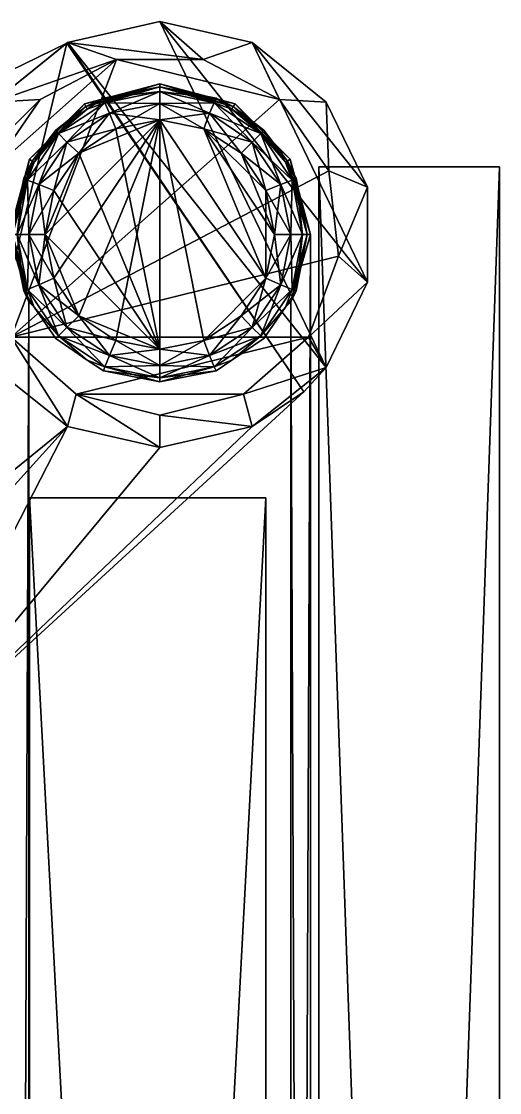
# Model space of a CAD drawing. Header units: metres. Extents: x -0.073 to 0.073, y -0.252 to 0.252.
# Drawn here: x 0.0271 to 0.0727, y 0.1495 to 0.2517 of the extents above; entities that cross this region are included whole.
import ezdxf

# ---------------------------------------------------------------- set-up
doc = ezdxf.new("R2010")
doc.units = ezdxf.units.M
for name, color, linetype in [('Object', 9, 'CONTINUOUS'), ('Object_0001', 9, 'CONTINUOUS'), ('Object_0002', 9, 'CONTINUOUS'), ('Object_0003', 9, 'CONTINUOUS'), ('Object_0004', 9, 'CONTINUOUS'), ('Object_0005', 9, 'CONTINUOUS'), ('Object_0006', 9, 'CONTINUOUS'), ('Object_0007', 9, 'CONTINUOUS'), ('Object_0009', 9, 'CONTINUOUS'), ('Object_0010', 9, 'CONTINUOUS'), ('Object_0013', 9, 'CONTINUOUS'), ('Object_0014', 9, 'CONTINUOUS'), ('Object_0015', 9, 'CONTINUOUS'), ('Object_0017', 9, 'CONTINUOUS'), ('Object_0018', 9, 'CONTINUOUS'), ('Object_0019', 9, 'CONTINUOUS'), ('Object_0020', 9, 'CONTINUOUS'), ('Object_0021', 9, 'CONTINUOUS'), ('Object_0023', 9, 'CONTINUOUS'), ('Object_0024', 9, 'CONTINUOUS'), ('Object_0025', 9, 'CONTINUOUS'), ('Object_0026', 9, 'CONTINUOUS'), ('Object_0028', 9, 'CONTINUOUS'), ('Object_0029', 9, 'CONTINUOUS'), ('Object_0030', 9, 'CONTINUOUS'), ('Object_0031', 27, 'CONTINUOUS'), ('Object_0032', 27, 'CONTINUOUS'), ('Object_0033', 27, 'CONTINUOUS'), ('Object_0034', 27, 'CONTINUOUS'), ('Object_0037', 133, 'CONTINUOUS'), ('Object_0038', 133, 'CONTINUOUS'), ('Object_0039', 9, 'CONTINUOUS'), ('Object_0040', 9, 'CONTINUOUS'), ('Object_0043', 9, 'CONTINUOUS')]:
    doc.layers.add(name, color=color, linetype=linetype)

msp = doc.modelspace()

# ---------------------------------------------------------------- linework, layer by layer
at = {"layer": 'Object'}
for points in [[(0.0315, 0.249688, 0.13125), (0.056187, 0.218688, 0.13125), (0.040313, 0.251688, 0.13125)], [(0.060125, 0.226813, 0.13125), (0.040313, 0.251688, 0.13125), (0.056187, 0.218688, 0.13125)], [(0.040313, 0.251688, 0.13125), (0.060125, 0.226813, 0.13125), (0.049125, 0.249688, 0.13125)], [(-0.016625, 0.226188, 0.13125), (0.014625, 0.18025, 0.13125), (0.031437, 0.249625, 0.13125)], [(0.054063, 0.216375, 0.13125), (0.031437, 0.249625, 0.13125), (0.014625, 0.18025, 0.13125)], [(0.031437, 0.249625, 0.13125), (0.054063, 0.216375, 0.13125), (0.0315, 0.249688, 0.13125)], [(0.056187, 0.218688, 0.13125), (0.0315, 0.249688, 0.13125), (0.054063, 0.216375, 0.13125)], [(0.060125, 0.235875, 0.13125), (0.049125, 0.249688, 0.13125), (0.060125, 0.226813, 0.13125)], [(0.049125, 0.249688, 0.13125), (0.060125, 0.235875, 0.13125), (0.056187, 0.244, 0.13125)]]:
    msp.add_3dface(points, dxfattribs=at)
at = {"layer": 'Object_0001'}
for points in [[(0.031437, 0.249625, 0.11875), (0.024437, 0.244, 0.11875), (-0.016625, 0.226188, 0.11875)], [(0.0315, 0.213063, 0.11875), (-0.015313, 0.175063, 0.11875), (0.024437, 0.218688, 0.11875)], [(0.049125, 0.213063, 0.11875), (0.054063, 0.216375, 0.11875), (0.014625, 0.18025, 0.11875)], [(-0.004875, 0.172875, 0.11875), (-0.015313, 0.175063, 0.11875), (0.0315, 0.213063, 0.11875)], [(-0.004875, 0.172875, 0.11875), (0.0315, 0.213063, 0.11875), (0.014625, 0.18025, 0.11875)], [(0.040313, 0.211063, 0.11875), (0.014625, 0.18025, 0.11875), (0.0315, 0.213063, 0.11875)], [(0.014625, 0.18025, 0.11875), (0.040313, 0.211063, 0.11875), (0.049125, 0.213063, 0.11875)]]:
    msp.add_3dface(points, dxfattribs=at)
at = {"layer": 'Object_0002'}
for points in [[(0.0315, 0.249688, 0.103063), (0.040313, 0.251688, 0.13125), (0.040313, 0.251688, 0.103063)], [(0.040313, 0.251688, 0.13125), (0.0315, 0.249688, 0.103063), (0.0315, 0.249688, 0.13125)], [(0.040313, 0.251688, 0.103063), (0.049125, 0.249688, 0.13125), (0.049125, 0.249688, 0.103063)], [(0.049125, 0.249688, 0.13125), (0.040313, 0.251688, 0.103063), (0.040313, 0.251688, 0.13125)], [(0.024437, 0.244, 0.11875), (0.031437, 0.249625, 0.11875), (0.0315, 0.249688, 0.103063)], [(0.0315, 0.249688, 0.103063), (0.024437, 0.244, 0.103063), (0.024437, 0.244, 0.11875)], [(0.031437, 0.249625, 0.11875), (0.0315, 0.249688, 0.13125), (0.0315, 0.249688, 0.103063)], [(0.0315, 0.249688, 0.13125), (0.031437, 0.249625, 0.11875), (0.031437, 0.249625, 0.13125)], [(0.049125, 0.249688, 0.103063), (0.056187, 0.244, 0.13125), (0.056187, 0.244, 0.103063)], [(0.056187, 0.244, 0.13125), (0.049125, 0.249688, 0.103063), (0.049125, 0.249688, 0.13125)], [(0.056187, 0.244, 0.103063), (0.060125, 0.235875, 0.13125), (0.060125, 0.235875, 0.103063)], [(0.060125, 0.235875, 0.13125), (0.056187, 0.244, 0.103063), (0.056187, 0.244, 0.13125)], [(0.060125, 0.235875, 0.103063), (0.060125, 0.226813, 0.13125), (0.060125, 0.226813, 0.103063)], [(0.060125, 0.226813, 0.13125), (0.060125, 0.235875, 0.103063), (0.060125, 0.235875, 0.13125)], [(0.060125, 0.226813, 0.103063), (0.056187, 0.218688, 0.13125), (0.056187, 0.218688, 0.103063)], [(0.056187, 0.218688, 0.13125), (0.060125, 0.226813, 0.103063), (0.060125, 0.226813, 0.13125)], [(0.0315, 0.213063, 0.103063), (0.024437, 0.218688, 0.11875), (0.024437, 0.218688, 0.103063)], [(0.024437, 0.218688, 0.11875), (0.0315, 0.213063, 0.103063), (0.0315, 0.213063, 0.11875)], [(0.056187, 0.218688, 0.103063), (0.054063, 0.216375, 0.11875), (0.049125, 0.213063, 0.103063)], [(0.054063, 0.216375, 0.11875), (0.056187, 0.218688, 0.103063), (0.054063, 0.216375, 0.13125)], [(0.054063, 0.216375, 0.13125), (0.056187, 0.218688, 0.103063), (0.056187, 0.218688, 0.13125)], [(0.049125, 0.213063, 0.11875), (0.049125, 0.213063, 0.103063), (0.054063, 0.216375, 0.11875)], [(0.040313, 0.211063, 0.103063), (0.0315, 0.213063, 0.11875), (0.0315, 0.213063, 0.103063)], [(0.0315, 0.213063, 0.11875), (0.040313, 0.211063, 0.103063), (0.040313, 0.211063, 0.11875)], [(0.049125, 0.213063, 0.103063), (0.040313, 0.211063, 0.11875), (0.040313, 0.211063, 0.103063)], [(0.040313, 0.211063, 0.11875), (0.049125, 0.213063, 0.103063), (0.049125, 0.213063, 0.11875)]]:
    msp.add_3dface(points, dxfattribs=at)
at = {"layer": 'Object_0003'}
for points in [[(-0.016625, 0.226188, 0.13125), (0.031437, 0.249625, 0.13125), (-0.016625, 0.226188, 0.11875)], [(0.031437, 0.249625, 0.11875), (-0.016625, 0.226188, 0.11875), (0.031437, 0.249625, 0.13125)]]:
    msp.add_3dface(points, dxfattribs=at)
at = {"layer": 'Object_0004'}
for points in [[(0.0315, 0.249688, 0.103063), (0.040313, 0.251688, 0.103063), (0.044438, 0.248063, 0.103063)], [(0.049125, 0.249688, 0.103063), (0.044438, 0.248063, 0.103063), (0.040313, 0.251688, 0.103063)], [(0.0315, 0.249688, 0.103063), (0.036188, 0.248063, 0.103063), (0.024437, 0.244, 0.103063)], [(0.036188, 0.248063, 0.103063), (0.0315, 0.249688, 0.103063), (0.044438, 0.248063, 0.103063)], [(0.044438, 0.248063, 0.103063), (0.049125, 0.249688, 0.103063), (0.05175, 0.24425, 0.103063)], [(0.056187, 0.244, 0.103063), (0.05175, 0.24425, 0.103063), (0.049125, 0.249688, 0.103063)], [(0.028875, 0.24425, 0.103063), (0.024437, 0.244, 0.103063), (0.036188, 0.248063, 0.103063)], [(0.024187, 0.237438, 0.103063), (0.0205, 0.235875, 0.103063), (0.028875, 0.24425, 0.103063)], [(0.024437, 0.244, 0.103063), (0.028875, 0.24425, 0.103063), (0.0205, 0.235875, 0.103063)], [(0.05175, 0.24425, 0.103063), (0.056187, 0.244, 0.103063), (0.056437, 0.237438, 0.103063)], [(0.060125, 0.235875, 0.103063), (0.056437, 0.237438, 0.103063), (0.056187, 0.244, 0.103063)], [(0.056437, 0.237438, 0.103063), (0.060125, 0.235875, 0.103063), (0.057375, 0.229313, 0.103063)], [(0.060125, 0.226813, 0.103063), (0.057375, 0.229313, 0.103063), (0.060125, 0.235875, 0.103063)], [(0.057375, 0.229313, 0.103063), (0.060125, 0.226813, 0.103063), (0.0545, 0.221563, 0.103063)], [(0.056187, 0.218688, 0.103063), (0.0545, 0.221563, 0.103063), (0.060125, 0.226813, 0.103063)], [(0.024437, 0.218688, 0.103063), (0.026125, 0.221563, 0.103063), (0.0315, 0.213063, 0.103063)], [(0.032312, 0.216125, 0.103063), (0.0315, 0.213063, 0.103063), (0.026125, 0.221563, 0.103063)], [(0.0545, 0.221563, 0.103063), (0.056187, 0.218688, 0.103063), (0.048312, 0.216125, 0.103063)], [(0.049125, 0.213063, 0.103063), (0.048312, 0.216125, 0.103063), (0.056187, 0.218688, 0.103063)], [(0.0315, 0.213063, 0.103063), (0.032312, 0.216125, 0.103063), (0.040313, 0.211063, 0.103063)], [(0.040313, 0.214125, 0.103063), (0.040313, 0.211063, 0.103063), (0.032312, 0.216125, 0.103063)], [(0.048312, 0.216125, 0.103063), (0.049125, 0.213063, 0.103063), (0.040313, 0.214125, 0.103063)], [(0.040313, 0.211063, 0.103063), (0.040313, 0.214125, 0.103063), (0.049125, 0.213063, 0.103063)]]:
    msp.add_3dface(points, dxfattribs=at)
at = {"layer": 'Object_0005'}
for points in [[(0.036188, 0.248063, 0.103125), (0.028875, 0.24425, 0.11875), (0.028875, 0.24425, 0.103125)], [(0.028875, 0.24425, 0.11875), (0.036188, 0.248063, 0.103125), (0.036188, 0.248063, 0.11875)], [(0.044438, 0.248063, 0.103125), (0.036188, 0.248063, 0.11875), (0.036188, 0.248063, 0.103125)], [(0.036188, 0.248063, 0.11875), (0.044438, 0.248063, 0.103125), (0.044438, 0.248063, 0.11875)], [(0.05175, 0.24425, 0.103125), (0.044438, 0.248063, 0.11875), (0.044438, 0.248063, 0.103125)], [(0.044438, 0.248063, 0.11875), (0.05175, 0.24425, 0.103125), (0.05175, 0.24425, 0.11875)], [(0.028875, 0.24425, 0.103125), (0.024187, 0.237438, 0.11875), (0.024187, 0.237438, 0.103125)], [(0.024187, 0.237438, 0.11875), (0.028875, 0.24425, 0.103125), (0.028875, 0.24425, 0.11875)], [(0.056437, 0.237438, 0.103125), (0.05175, 0.24425, 0.11875), (0.05175, 0.24425, 0.103125)], [(0.05175, 0.24425, 0.11875), (0.056437, 0.237438, 0.103125), (0.056437, 0.237438, 0.11875)], [(0.057375, 0.229313, 0.103125), (0.056437, 0.237438, 0.11875), (0.056437, 0.237438, 0.103125)], [(0.056437, 0.237438, 0.11875), (0.057375, 0.229313, 0.103125), (0.057375, 0.229313, 0.11875)], [(0.0545, 0.221563, 0.103125), (0.057375, 0.229313, 0.11875), (0.057375, 0.229313, 0.103125)], [(0.057375, 0.229313, 0.11875), (0.0545, 0.221563, 0.103125), (0.0545, 0.221563, 0.11875)], [(0.026125, 0.221563, 0.103125), (0.032312, 0.216125, 0.11875), (0.032312, 0.216125, 0.103125)], [(0.032312, 0.216125, 0.11875), (0.026125, 0.221563, 0.103125), (0.026125, 0.221563, 0.11875)], [(0.048312, 0.216125, 0.103125), (0.0545, 0.221563, 0.11875), (0.0545, 0.221563, 0.103125)], [(0.0545, 0.221563, 0.11875), (0.048312, 0.216125, 0.103125), (0.048312, 0.216125, 0.11875)], [(0.032312, 0.216125, 0.103125), (0.040313, 0.214125, 0.11875), (0.040313, 0.214125, 0.103125)], [(0.040313, 0.214125, 0.11875), (0.032312, 0.216125, 0.103125), (0.032312, 0.216125, 0.11875)], [(0.048312, 0.216125, 0.11875), (0.040313, 0.214125, 0.103125), (0.040313, 0.214125, 0.11875)], [(0.040313, 0.214125, 0.103125), (0.048312, 0.216125, 0.11875), (0.048312, 0.216125, 0.103125)]]:
    msp.add_3dface(points, dxfattribs=at)
at = {"layer": 'Object_0006'}
for points in [[(0.024187, 0.237438, 0.11875), (0.028875, 0.24425, 0.11875), (0.036188, 0.248063, 0.11875)], [(0.036188, 0.248063, 0.11875), (0.026125, 0.221563, 0.11875), (0.024187, 0.237438, 0.11875)], [(0.026125, 0.221563, 0.11875), (0.036188, 0.248063, 0.11875), (0.05175, 0.24425, 0.11875)], [(0.044438, 0.248063, 0.11875), (0.05175, 0.24425, 0.11875), (0.036188, 0.248063, 0.11875)], [(0.05175, 0.24425, 0.11875), (0.056437, 0.237438, 0.11875), (0.026125, 0.221563, 0.11875)], [(0.056437, 0.237438, 0.11875), (0.057375, 0.229313, 0.11875), (0.026125, 0.221563, 0.11875)], [(0.0545, 0.221563, 0.11875), (0.026125, 0.221563, 0.11875), (0.057375, 0.229313, 0.11875)], [(0.026125, 0.221563, 0.11875), (0.0545, 0.221563, 0.11875), (0.032312, 0.216125, 0.11875)], [(0.048312, 0.216125, 0.11875), (0.032312, 0.216125, 0.11875), (0.0545, 0.221563, 0.11875)], [(0.032312, 0.216125, 0.11875), (0.048312, 0.216125, 0.11875), (0.040313, 0.214125, 0.11875)]]:
    msp.add_3dface(points, dxfattribs=at)
at = {"layer": 'Object_0007'}
for points in [[(0.040313, 0.242313, -0.1), (0.029375, 0.231375, -0.1), (0.032562, 0.239125, -0.1)], [(0.029375, 0.231375, -0.1), (0.040313, 0.242313, -0.1), (0.030187, 0.227188, -0.1)], [(0.032562, 0.223625, -0.1), (0.030187, 0.227188, -0.1), (0.040313, 0.242313, -0.1)], [(0.032562, 0.239125, -0.1), (0.036125, 0.241438, -0.1), (0.040313, 0.242313, -0.1)], [(0.032562, 0.223625, -0.1), (0.040313, 0.242313, -0.1), (0.036125, 0.22125, -0.1)], [(0.040313, 0.220438, -0.1), (0.036125, 0.22125, -0.1), (0.040313, 0.242313, -0.1)], [(0.0445, 0.241438, -0.1), (0.050437, 0.227188, -0.1), (0.040313, 0.242313, -0.1)], [(0.0445, 0.22125, -0.1), (0.040313, 0.242313, -0.1), (0.050437, 0.227188, -0.1)], [(0.040313, 0.242313, -0.1), (0.0445, 0.22125, -0.1), (0.040313, 0.220438, -0.1)], [(0.048062, 0.239125, -0.1), (0.050437, 0.235563, -0.1), (0.0445, 0.241438, -0.1)], [(0.050437, 0.227188, -0.1), (0.0445, 0.241438, -0.1), (0.050437, 0.235563, -0.1)], [(0.030187, 0.235563, -0.1), (0.032562, 0.239125, -0.1), (0.029375, 0.231375, -0.1)], [(0.050437, 0.235563, -0.1), (0.05125, 0.231375, -0.1), (0.050437, 0.227188, -0.1)], [(0.050437, 0.227188, -0.1), (0.048062, 0.223625, -0.1), (0.0445, 0.22125, -0.1)]]:
    msp.add_3dface(points, dxfattribs=at)
at = {"layer": 'Object_0009'}
for points in [[(0.040313, 0.242313, 0.103125), (0.036125, 0.241438, 0.103125), (0.040313, 0.220438, 0.103125)], [(0.040313, 0.220438, 0.103125), (0.0445, 0.22125, 0.103125), (0.040313, 0.242313, 0.103125)], [(0.050437, 0.227188, 0.103125), (0.040313, 0.242313, 0.103125), (0.0445, 0.22125, 0.103125)], [(0.040313, 0.242313, 0.103125), (0.050437, 0.227188, 0.103125), (0.0445, 0.241438, 0.103125)], [(0.032562, 0.239125, 0.103125), (0.040313, 0.220438, 0.103125), (0.036125, 0.241438, 0.103125)], [(0.05125, 0.231375, 0.103125), (0.0445, 0.241438, 0.103125), (0.050437, 0.227188, 0.103125)], [(0.0445, 0.241438, 0.103125), (0.05125, 0.231375, 0.103125), (0.048062, 0.239125, 0.103125)], [(0.032562, 0.239125, 0.103125), (0.030187, 0.235563, 0.103125), (0.040313, 0.220438, 0.103125)], [(0.050437, 0.235563, 0.103125), (0.048062, 0.239125, 0.103125), (0.05125, 0.231375, 0.103125)], [(0.029375, 0.231375, 0.103125), (0.040313, 0.220438, 0.103125), (0.030187, 0.235563, 0.103125)], [(0.030187, 0.227188, 0.103125), (0.032562, 0.223625, 0.103125), (0.029375, 0.231375, 0.103125)], [(0.040313, 0.220438, 0.103125), (0.029375, 0.231375, 0.103125), (0.032562, 0.223625, 0.103125)], [(0.0445, 0.22125, 0.103125), (0.048062, 0.223625, 0.103125), (0.050437, 0.227188, 0.103125)], [(0.032562, 0.223625, 0.103125), (0.036125, 0.22125, 0.103125), (0.040313, 0.220438, 0.103125)]]:
    msp.add_3dface(points, dxfattribs=at)
at = {"layer": 'Object_0010'}
for points in [[(0.03325, 0.243563, 0.07825), (0.034937, 0.244375, 0.1), (0.040313, 0.245438, 0.07825)], [(0.040313, 0.245438, -0.078188), (0.034937, 0.244375, -0.096875), (0.03325, 0.243563, -0.078188)], [(0.034937, 0.244375, 0.1), (0.040313, 0.245438, 0.1), (0.040313, 0.245438, 0.07825)], [(0.034937, 0.244375, -0.096875), (0.040313, 0.245438, -0.078188), (0.040313, 0.245438, -0.096875)], [(0.045687, 0.244375, 0.1), (0.040313, 0.245438, 0.07825), (0.040313, 0.245438, 0.1)], [(0.040313, 0.245438, 0.07825), (0.045687, 0.244375, 0.1), (0.047312, 0.243563, 0.07825)], [(0.047312, 0.243563, -0.078188), (0.045687, 0.244375, -0.096875), (0.040313, 0.245438, -0.078188)], [(0.045687, 0.244375, -0.096875), (0.040313, 0.245438, -0.096875), (0.040313, 0.245438, -0.078188)], [(0.034937, 0.244375, 0.1), (0.03325, 0.243563, 0.07825), (0.033375, 0.243313, 0.1)], [(0.034937, 0.244375, -0.096875), (0.033375, 0.243313, -0.096875), (0.03325, 0.243563, -0.078188)], [(0.045687, 0.244375, 0.1), (0.047188, 0.243313, 0.1), (0.047312, 0.243563, 0.07825)], [(0.045687, 0.244375, -0.096875), (0.047312, 0.243563, -0.078188), (0.047188, 0.243313, -0.096875)], [(0.028125, 0.238375, 0.07825), (0.030375, 0.241313, 0.1), (0.03325, 0.243563, 0.07825)], [(0.03325, 0.243563, -0.078188), (0.030375, 0.241313, -0.096875), (0.028125, 0.238375, -0.078188)], [(0.030375, 0.241313, 0.1), (0.033375, 0.243313, 0.1), (0.03325, 0.243563, 0.07825)], [(0.030375, 0.241313, -0.096875), (0.03325, 0.243563, -0.078188), (0.033375, 0.243313, -0.096875)], [(0.05025, 0.241313, 0.1), (0.047312, 0.243563, 0.07825), (0.047188, 0.243313, 0.1)], [(0.05025, 0.241313, -0.096875), (0.047188, 0.243313, -0.096875), (0.047312, 0.243563, -0.078188)], [(0.047312, 0.243563, 0.07825), (0.05025, 0.241313, 0.1), (0.0525, 0.238375, 0.07825)], [(0.0525, 0.238375, -0.078188), (0.05025, 0.241313, -0.096875), (0.047312, 0.243563, -0.078188)], [(0.030375, 0.241313, 0.1), (0.028125, 0.238375, 0.07825), (0.028312, 0.23825, 0.1)], [(0.030375, 0.241313, -0.096875), (0.028312, 0.23825, -0.096875), (0.028125, 0.238375, -0.078188)], [(0.05025, 0.241313, 0.1), (0.052312, 0.23825, 0.1), (0.0525, 0.238375, 0.07825)], [(0.05025, 0.241313, -0.096875), (0.0525, 0.238375, -0.078188), (0.052312, 0.23825, -0.096875)], [(0.028125, 0.238375, 0.07825), (0.02625, 0.231375, 0.07825), (0.027312, 0.23675, 0.1)], [(0.028125, 0.238375, -0.078188), (0.027312, 0.23675, -0.096875), (0.02625, 0.231375, -0.078188)], [(0.027312, 0.23675, 0.1), (0.028312, 0.23825, 0.1), (0.028125, 0.238375, 0.07825)], [(0.027312, 0.23675, -0.096875), (0.028125, 0.238375, -0.078188), (0.028312, 0.23825, -0.096875)], [(0.053312, 0.23675, 0.1), (0.0525, 0.238375, 0.07825), (0.052312, 0.23825, 0.1)], [(0.053312, 0.23675, -0.096875), (0.052312, 0.23825, -0.096875), (0.0525, 0.238375, -0.078188)], [(0.0525, 0.238375, 0.07825), (0.053312, 0.23675, 0.1), (0.054375, 0.231375, 0.07825)], [(0.053312, 0.23675, -0.096875), (0.0525, 0.238375, -0.078188), (0.054375, 0.231375, -0.078188)], [(0.02625, 0.231375, 0.1), (0.027312, 0.23675, 0.1), (0.02625, 0.231375, 0.07825)], [(0.02625, 0.231375, -0.096875), (0.02625, 0.231375, -0.078188), (0.027312, 0.23675, -0.096875)], [(0.053312, 0.23675, 0.1), (0.054375, 0.231375, 0.1), (0.054375, 0.231375, 0.07825)], [(0.054375, 0.231375, -0.078188), (0.054375, 0.231375, -0.096875), (0.053312, 0.23675, -0.096875)], [(0.02625, 0.231375, -0.078188), (0.027312, 0.226, -0.096875), (0.027812, 0.224938, -0.078188)], [(0.02625, 0.231375, -0.078188), (0.02625, 0.231375, -0.096875), (0.027312, 0.226, -0.096875)], [(0.02625, 0.231375, 0.1), (0.02625, 0.231375, 0.07825), (0.027312, 0.226, 0.1)], [(0.027812, 0.224938, 0.07825), (0.027312, 0.226, 0.1), (0.02625, 0.231375, 0.07825)], [(0.054375, 0.231375, 0.07825), (0.053312, 0.226, 0.1), (0.052812, 0.224938, 0.07825)], [(0.052812, 0.224938, -0.078188), (0.053312, 0.226, -0.096875), (0.054375, 0.231375, -0.078188)], [(0.053312, 0.226, 0.1), (0.054375, 0.231375, 0.07825), (0.054375, 0.231375, 0.1)], [(0.054375, 0.231375, -0.096875), (0.054375, 0.231375, -0.078188), (0.053312, 0.226, -0.096875)], [(0.028312, 0.224438, -0.096875), (0.027812, 0.224938, -0.078188), (0.027312, 0.226, -0.096875)], [(0.027312, 0.226, 0.1), (0.027812, 0.224938, 0.07825), (0.028312, 0.224438, 0.1)], [(0.052312, 0.224438, 0.1), (0.052812, 0.224938, 0.07825), (0.053312, 0.226, 0.1)], [(0.053312, 0.226, -0.096875), (0.052812, 0.224938, -0.078188), (0.052312, 0.224438, -0.096875)], [(0.027812, 0.224938, -0.078188), (0.028312, 0.224438, -0.096875), (0.027812, 0.224938, 0.07825)], [(0.028312, 0.224438, -0.096875), (0.028312, 0.224438, 0.1), (0.027812, 0.224938, 0.07825)], [(0.052812, 0.224938, 0.07825), (0.052312, 0.224438, 0.1), (0.052812, 0.224938, -0.078188)], [(0.052312, 0.224438, 0.1), (0.052312, 0.224438, -0.096875), (0.052812, 0.224938, -0.078188)], [(0.028312, 0.224438, 0.1), (0.028312, 0.224438, -0.096875), (0.030375, 0.221438, 0.1)], [(0.030375, 0.221438, -0.096875), (0.030375, 0.221438, 0.1), (0.028312, 0.224438, -0.096875)], [(0.05025, 0.221438, 0.1), (0.05025, 0.221438, -0.096875), (0.052312, 0.224438, 0.1)], [(0.052312, 0.224438, -0.096875), (0.052312, 0.224438, 0.1), (0.05025, 0.221438, -0.096875)], [(0.030375, 0.221438, 0.1), (0.030375, 0.221438, -0.096875), (0.033375, 0.219375, 0.1)], [(0.033375, 0.219375, -0.096875), (0.033375, 0.219375, 0.1), (0.030375, 0.221438, -0.096875)], [(0.047188, 0.219375, 0.1), (0.047188, 0.219375, -0.096875), (0.05025, 0.221438, 0.1)], [(0.05025, 0.221438, -0.096875), (0.05025, 0.221438, 0.1), (0.047188, 0.219375, -0.096875)], [(0.033375, 0.219375, 0.1), (0.033375, 0.219375, -0.096875), (0.034937, 0.218375, 0.1)], [(0.034937, 0.218375, -0.096875), (0.034937, 0.218375, 0.1), (0.033375, 0.219375, -0.096875)], [(0.045687, 0.218375, 0.1), (0.045687, 0.218375, -0.096875), (0.047188, 0.219375, 0.1)], [(0.047188, 0.219375, -0.096875), (0.047188, 0.219375, 0.1), (0.045687, 0.218375, -0.096875)], [(0.034937, 0.218375, 0.1), (0.034937, 0.218375, -0.096875), (0.040313, 0.217313, 0.1)], [(0.040313, 0.217313, -0.096875), (0.040313, 0.217313, 0.1), (0.034937, 0.218375, -0.096875)], [(0.040313, 0.217313, 0.1), (0.040313, 0.217313, -0.096875), (0.045687, 0.218375, 0.1)], [(0.045687, 0.218375, -0.096875), (0.045687, 0.218375, 0.1), (0.040313, 0.217313, -0.096875)]]:
    msp.add_3dface(points, dxfattribs=at)
at = {"layer": 'Object_0013'}
for points in [[(0.07275, -0.25025, 0.08125), (0.0555, -0.25025, 0.08125), (0.07275, 0.237813, 0.08125)], [(0.0555, 0.237813, 0.08125), (0.07275, 0.237813, 0.08125), (0.0555, -0.25025, 0.08125)]]:
    msp.add_3dface(points, dxfattribs=at)
at = {"layer": 'Object_0014'}
for points in [[(0.0555, -0.25025, 0.0875), (0.07275, -0.25025, 0.0875), (0.0555, 0.237813, 0.0875)], [(0.07275, 0.237813, 0.0875), (0.0555, 0.237813, 0.0875), (0.07275, -0.25025, 0.0875)]]:
    msp.add_3dface(points, dxfattribs=at)
at = {"layer": 'Object_0015'}
for points in [[(0.0555, 0.237813, 0.08125), (0.0555, -0.25025, 0.08125), (0.0555, 0.237813, 0.0875)], [(0.0555, -0.25025, 0.0875), (0.0555, 0.237813, 0.0875), (0.0555, -0.25025, 0.08125)]]:
    msp.add_3dface(points, dxfattribs=at)
at = {"layer": 'Object_0017'}
for points in [[(0.07275, -0.25025, 0.08125), (0.07275, 0.237813, 0.08125), (0.07275, -0.25025, 0.0875)], [(0.07275, 0.237813, 0.0875), (0.07275, -0.25025, 0.0875), (0.07275, 0.237813, 0.08125)]]:
    msp.add_3dface(points, dxfattribs=at)
at = {"layer": 'Object_0018'}
for points in [[(0.07275, 0.237813, 0.08125), (0.0555, 0.237813, 0.08125), (0.07275, 0.237813, 0.0875)], [(0.0555, 0.237813, 0.0875), (0.07275, 0.237813, 0.0875), (0.0555, 0.237813, 0.08125)]]:
    msp.add_3dface(points, dxfattribs=at)
at = {"layer": 'Object_0019'}
for points in [[(0.07275, -0.25025, -0.0875), (0.0555, -0.25025, -0.0875), (0.07275, 0.237813, -0.0875)], [(0.0555, 0.237813, -0.0875), (0.07275, 0.237813, -0.0875), (0.0555, -0.25025, -0.0875)]]:
    msp.add_3dface(points, dxfattribs=at)
at = {"layer": 'Object_0020'}
for points in [[(0.0555, -0.25025, -0.08125), (0.07275, -0.25025, -0.08125), (0.0555, 0.237813, -0.08125)], [(0.07275, 0.237813, -0.08125), (0.0555, 0.237813, -0.08125), (0.07275, -0.25025, -0.08125)]]:
    msp.add_3dface(points, dxfattribs=at)
at = {"layer": 'Object_0021'}
for points in [[(0.0555, -0.25025, -0.08125), (0.0555, 0.237813, -0.08125), (0.0555, -0.25025, -0.0875)], [(0.0555, 0.237813, -0.0875), (0.0555, -0.25025, -0.0875), (0.0555, 0.237813, -0.08125)]]:
    msp.add_3dface(points, dxfattribs=at)
at = {"layer": 'Object_0023'}
for points in [[(0.07275, 0.237813, -0.08125), (0.07275, -0.25025, -0.08125), (0.07275, 0.237813, -0.0875)], [(0.07275, -0.25025, -0.0875), (0.07275, 0.237813, -0.0875), (0.07275, -0.25025, -0.08125)]]:
    msp.add_3dface(points, dxfattribs=at)
at = {"layer": 'Object_0024'}
for points in [[(0.0555, 0.237813, -0.08125), (0.07275, 0.237813, -0.08125), (0.0555, 0.237813, -0.0875)], [(0.07275, 0.237813, -0.0875), (0.0555, 0.237813, -0.0875), (0.07275, 0.237813, -0.08125)]]:
    msp.add_3dface(points, dxfattribs=at)
at = {"layer": 'Object_0025'}
for points in [[(0.050437, 0.20625, -0.087687), (0.050437, -0.218688, -0.087687), (0.027875, 0.20625, -0.087687)], [(0.027875, -0.218688, -0.087687), (0.027875, 0.20625, -0.087687), (0.050437, -0.218688, -0.087687)]]:
    msp.add_3dface(points, dxfattribs=at)
at = {"layer": 'Object_0026'}
for points in [[(0.050437, -0.218688, 0.0875), (0.050437, 0.20625, 0.0875), (0.027875, -0.218688, 0.0875)], [(0.027875, 0.20625, 0.0875), (0.027875, -0.218688, 0.0875), (0.050437, 0.20625, 0.0875)]]:
    msp.add_3dface(points, dxfattribs=at)
at = {"layer": 'Object_0028'}
for points in [[(0.050437, -0.218688, -0.087687), (0.050437, 0.20625, -0.087687), (0.050437, -0.218688, 0.0875)], [(0.050437, 0.20625, 0.0875), (0.050437, -0.218688, 0.0875), (0.050437, 0.20625, -0.087687)]]:
    msp.add_3dface(points, dxfattribs=at)
at = {"layer": 'Object_0029'}
for points in [[(0.050437, 0.20625, -0.087687), (0.027875, 0.20625, -0.087687), (0.050437, 0.20625, 0.0875)], [(0.027875, 0.20625, 0.0875), (0.050437, 0.20625, 0.0875), (0.027875, 0.20625, -0.087687)]]:
    msp.add_3dface(points, dxfattribs=at)
at = {"layer": 'Object_0030'}
for points in [[(0.027875, 0.20625, -0.087687), (0.027875, -0.218688, -0.087687), (0.027875, 0.20625, 0.0875)], [(0.027875, -0.218688, 0.0875), (0.027875, 0.20625, 0.0875), (0.027875, -0.218688, -0.087687)]]:
    msp.add_3dface(points, dxfattribs=at)
at = {"layer": 'Object_0031'}
for points in [[(0.040313, 0.24575, -0.078188), (0.040313, 0.245438, -0.078188), (0.033125, 0.243813, -0.078188)], [(0.03325, 0.243563, -0.078188), (0.033125, 0.243813, -0.078188), (0.040313, 0.245438, -0.078188)], [(0.040313, 0.245438, -0.078188), (0.040313, 0.24575, -0.078188), (0.047312, 0.243563, -0.078188)], [(0.0475, 0.243813, -0.078188), (0.047312, 0.243563, -0.078188), (0.040313, 0.24575, -0.078188)], [(0.033125, 0.243813, -0.078188), (0.03325, 0.243563, -0.078188), (0.027875, 0.238563, -0.078188)], [(0.028125, 0.238375, -0.078188), (0.027875, 0.238563, -0.078188), (0.03325, 0.243563, -0.078188)], [(0.047312, 0.243563, -0.078188), (0.0475, 0.243813, -0.078188), (0.0525, 0.238375, -0.078188)], [(0.05275, 0.238563, -0.078188), (0.0525, 0.238375, -0.078188), (0.0475, 0.243813, -0.078188)], [(0.027875, 0.238563, -0.078188), (0.028125, 0.238375, -0.078188), (0.025937, 0.231375, -0.078188)], [(0.02625, 0.231375, -0.078188), (0.025937, 0.231375, -0.078188), (0.028125, 0.238375, -0.078188)], [(0.0525, 0.238375, -0.078188), (0.05275, 0.238563, -0.078188), (0.054375, 0.231375, -0.078188)], [(0.054687, 0.231375, -0.078188), (0.054375, 0.231375, -0.078188), (0.05275, 0.238563, -0.078188)], [(0.02625, 0.231375, -0.078188), (0.027812, 0.224938, -0.078188), (0.025937, 0.231375, -0.078188)], [(0.027812, -0.230875, -0.078188), (0.025937, 0.231375, -0.078188), (0.027812, 0.224938, -0.078188)], [(0.025937, 0.231375, -0.078188), (0.027812, -0.230875, -0.078188), (0.025937, -0.237313, -0.078188)], [(0.054375, 0.231375, -0.078188), (0.054687, 0.231375, -0.078188), (0.052812, 0.224938, -0.078188)], [(0.054687, -0.237313, -0.078188), (0.052812, 0.224938, -0.078188), (0.054687, 0.231375, -0.078188)], [(0.052812, 0.224938, -0.078188), (0.054687, -0.237313, -0.078188), (0.052812, -0.230875, -0.078188)]]:
    msp.add_3dface(points, dxfattribs=at)
at = {"layer": 'Object_0032'}
for points in [[(0.033125, 0.243813, 0.07825), (0.03325, 0.243563, 0.07825), (0.040313, 0.24575, 0.07825)], [(0.040313, 0.245438, 0.07825), (0.040313, 0.24575, 0.07825), (0.03325, 0.243563, 0.07825)], [(0.040313, 0.24575, 0.07825), (0.040313, 0.245438, 0.07825), (0.0475, 0.243813, 0.07825)], [(0.047312, 0.243563, 0.07825), (0.0475, 0.243813, 0.07825), (0.040313, 0.245438, 0.07825)], [(0.027875, 0.238563, 0.07825), (0.028125, 0.238375, 0.07825), (0.033125, 0.243813, 0.07825)], [(0.03325, 0.243563, 0.07825), (0.033125, 0.243813, 0.07825), (0.028125, 0.238375, 0.07825)], [(0.0475, 0.243813, 0.07825), (0.047312, 0.243563, 0.07825), (0.05275, 0.238563, 0.07825)], [(0.0525, 0.238375, 0.07825), (0.05275, 0.238563, 0.07825), (0.047312, 0.243563, 0.07825)], [(0.025937, 0.231375, 0.07825), (0.02625, 0.231375, 0.07825), (0.027875, 0.238563, 0.07825)], [(0.028125, 0.238375, 0.07825), (0.027875, 0.238563, 0.07825), (0.02625, 0.231375, 0.07825)], [(0.05275, 0.238563, 0.07825), (0.0525, 0.238375, 0.07825), (0.054687, 0.231375, 0.07825)], [(0.054375, 0.231375, 0.07825), (0.054687, 0.231375, 0.07825), (0.0525, 0.238375, 0.07825)], [(0.02625, 0.231375, 0.07825), (0.025937, 0.231375, 0.07825), (0.027812, 0.224938, 0.07825)], [(0.025937, -0.237313, 0.07825), (0.027812, 0.224938, 0.07825), (0.025937, 0.231375, 0.07825)], [(0.054375, 0.231375, 0.07825), (0.052812, 0.224938, 0.07825), (0.054687, 0.231375, 0.07825)], [(0.052812, -0.230875, 0.07825), (0.054687, 0.231375, 0.07825), (0.052812, 0.224938, 0.07825)], [(0.054687, 0.231375, 0.07825), (0.052812, -0.230875, 0.07825), (0.054687, -0.237313, 0.07825)], [(0.027812, 0.224938, 0.07825), (0.025937, -0.237313, 0.07825), (0.027812, -0.230875, 0.07825)]]:
    msp.add_3dface(points, dxfattribs=at)
at = {"layer": 'Object_0033'}
for points in [[(0.052812, 0.224938, -0.078188), (0.052812, -0.230875, -0.078188), (0.052812, 0.224938, 0.07825)], [(0.052812, -0.230875, 0.07825), (0.052812, 0.224938, 0.07825), (0.052812, -0.230875, -0.078188)]]:
    msp.add_3dface(points, dxfattribs=at)
at = {"layer": 'Object_0034'}
for points in [[(0.027812, 0.224938, 0.07825), (0.027812, -0.230875, 0.07825), (0.027812, 0.224938, -0.078188)], [(0.027812, -0.230875, -0.078188), (0.027812, 0.224938, -0.078188), (0.027812, -0.230875, 0.07825)]]:
    msp.add_3dface(points, dxfattribs=at)
at = {"layer": 'Object_0037'}
for points in [[(0.054687, -0.237313, -0.078188), (0.054687, 0.231375, -0.078188), (0.054687, -0.237313, 0.07825)], [(0.054687, 0.231375, 0.07825), (0.054687, -0.237313, 0.07825), (0.054687, 0.231375, -0.078188)]]:
    msp.add_3dface(points, dxfattribs=at)
at = {"layer": 'Object_0038'}
for points in [[(0.040313, 0.24575, 0.07825), (0.033125, 0.243813, -0.078188), (0.033125, 0.243813, 0.07825)], [(0.033125, 0.243813, -0.078188), (0.040313, 0.24575, 0.07825), (0.040313, 0.24575, -0.078188)], [(0.0475, 0.243813, 0.07825), (0.040313, 0.24575, -0.078188), (0.040313, 0.24575, 0.07825)], [(0.040313, 0.24575, -0.078188), (0.0475, 0.243813, 0.07825), (0.0475, 0.243813, -0.078188)], [(0.033125, 0.243813, 0.07825), (0.027875, 0.238563, -0.078188), (0.027875, 0.238563, 0.07825)], [(0.027875, 0.238563, -0.078188), (0.033125, 0.243813, 0.07825), (0.033125, 0.243813, -0.078188)], [(0.05275, 0.238563, 0.07825), (0.0475, 0.243813, -0.078188), (0.0475, 0.243813, 0.07825)], [(0.0475, 0.243813, -0.078188), (0.05275, 0.238563, 0.07825), (0.05275, 0.238563, -0.078188)], [(0.025937, 0.231375, -0.078188), (0.025937, 0.231375, 0.07825), (0.027875, 0.238563, 0.07825)], [(0.025937, 0.231375, -0.078188), (0.027875, 0.238563, 0.07825), (0.027875, 0.238563, -0.078188)], [(0.054687, 0.231375, 0.07825), (0.05275, 0.238563, -0.078188), (0.05275, 0.238563, 0.07825)], [(0.05275, 0.238563, -0.078188), (0.054687, 0.231375, 0.07825), (0.054687, 0.231375, -0.078188)]]:
    msp.add_3dface(points, dxfattribs=at)
at = {"layer": 'Object_0039'}
for points in [[(0.034937, 0.244375, 0.1), (0.035063, 0.243938, 0.101563), (0.040313, 0.245438, 0.1)], [(0.040313, 0.245, 0.101563), (0.040313, 0.245438, 0.1), (0.035063, 0.243938, 0.101563)], [(0.040313, 0.245438, 0.1), (0.040313, 0.245, 0.101563), (0.045687, 0.244375, 0.1)], [(0.035063, 0.243938, 0.101563), (0.034937, 0.244375, 0.1), (0.033375, 0.243313, 0.1)], [(0.035063, 0.243938, 0.101563), (0.0355, 0.242938, 0.102687), (0.040313, 0.245, 0.101563)], [(0.040313, 0.243875, 0.102687), (0.040313, 0.245, 0.101563), (0.0355, 0.242938, 0.102687)], [(0.040313, 0.245, 0.101563), (0.040313, 0.243875, 0.102687), (0.0455, 0.243938, 0.101563)], [(0.0455, 0.243938, 0.101563), (0.045687, 0.244375, 0.1), (0.040313, 0.245, 0.101563)], [(0.045687, 0.244375, 0.1), (0.0455, 0.243938, 0.101563), (0.047188, 0.243313, 0.1)], [(0.030625, 0.241, 0.101563), (0.033375, 0.243313, 0.1), (0.030375, 0.241313, 0.1)], [(0.031437, 0.240188, 0.102687), (0.035063, 0.243938, 0.101563), (0.030625, 0.241, 0.101563)], [(0.033375, 0.243313, 0.1), (0.030625, 0.241, 0.101563), (0.035063, 0.243938, 0.101563)], [(0.035063, 0.243938, 0.101563), (0.031437, 0.240188, 0.102687), (0.0355, 0.242938, 0.102687)], [(0.0355, 0.242938, 0.102687), (0.036125, 0.241438, 0.103125), (0.040313, 0.243875, 0.102687)], [(0.040313, 0.242313, 0.103125), (0.040313, 0.243875, 0.102687), (0.036125, 0.241438, 0.103125)], [(0.045062, 0.242938, 0.102687), (0.0455, 0.243938, 0.101563), (0.040313, 0.243875, 0.102687)], [(0.045062, 0.242938, 0.102687), (0.040313, 0.243875, 0.102687), (0.040313, 0.242313, 0.103125)], [(0.0455, 0.243938, 0.101563), (0.045062, 0.242938, 0.102687), (0.049938, 0.241, 0.101563)], [(0.049938, 0.241, 0.101563), (0.047188, 0.243313, 0.1), (0.0455, 0.243938, 0.101563)], [(0.047188, 0.243313, 0.1), (0.049938, 0.241, 0.101563), (0.05025, 0.241313, 0.1)], [(0.032562, 0.239125, 0.103125), (0.0355, 0.242938, 0.102687), (0.031437, 0.240188, 0.102687)], [(0.036125, 0.241438, 0.103125), (0.0355, 0.242938, 0.102687), (0.032562, 0.239125, 0.103125)], [(0.040313, 0.242313, 0.103125), (0.0445, 0.241438, 0.103125), (0.045062, 0.242938, 0.102687)], [(0.049125, 0.240188, 0.102687), (0.045062, 0.242938, 0.102687), (0.0445, 0.241438, 0.103125)], [(0.045062, 0.242938, 0.102687), (0.049125, 0.240188, 0.102687), (0.049938, 0.241, 0.101563)], [(0.028312, 0.23825, 0.1), (0.030625, 0.241, 0.101563), (0.030375, 0.241313, 0.1)], [(0.048062, 0.239125, 0.103125), (0.049125, 0.240188, 0.102687), (0.0445, 0.241438, 0.103125)], [(0.052312, 0.23825, 0.1), (0.05025, 0.241313, 0.1), (0.049938, 0.241, 0.101563)], [(0.027687, 0.236563, 0.101563), (0.02875, 0.236125, 0.102687), (0.030625, 0.241, 0.101563)], [(0.030625, 0.241, 0.101563), (0.028312, 0.23825, 0.1), (0.027687, 0.236563, 0.101563)], [(0.031437, 0.240188, 0.102687), (0.030625, 0.241, 0.101563), (0.02875, 0.236125, 0.102687)], [(0.02875, 0.236125, 0.102687), (0.030187, 0.235563, 0.103125), (0.031437, 0.240188, 0.102687)], [(0.032562, 0.239125, 0.103125), (0.031437, 0.240188, 0.102687), (0.030187, 0.235563, 0.103125)], [(0.049125, 0.240188, 0.102687), (0.048062, 0.239125, 0.103125), (0.051875, 0.236125, 0.102687)], [(0.052937, 0.236563, 0.101563), (0.049938, 0.241, 0.101563), (0.049125, 0.240188, 0.102687)], [(0.051875, 0.236125, 0.102687), (0.052937, 0.236563, 0.101563), (0.049125, 0.240188, 0.102687)], [(0.049938, 0.241, 0.101563), (0.052937, 0.236563, 0.101563), (0.052312, 0.23825, 0.1)], [(0.050437, 0.235563, 0.103125), (0.051875, 0.236125, 0.102687), (0.048062, 0.239125, 0.103125)], [(0.027312, 0.23675, 0.1), (0.027687, 0.236563, 0.101563), (0.028312, 0.23825, 0.1)], [(0.053312, 0.23675, 0.1), (0.052312, 0.23825, 0.1), (0.052937, 0.236563, 0.101563)], [(0.02625, 0.231375, 0.1), (0.026687, 0.231375, 0.101563), (0.027312, 0.23675, 0.1)], [(0.027687, 0.236563, 0.101563), (0.027312, 0.23675, 0.1), (0.026687, 0.231375, 0.101563)], [(0.026687, 0.231375, 0.101563), (0.027812, 0.231375, 0.102687), (0.027687, 0.236563, 0.101563)], [(0.02875, 0.236125, 0.102687), (0.027687, 0.236563, 0.101563), (0.027812, 0.231375, 0.102687)], [(0.027812, 0.231375, 0.102687), (0.029375, 0.231375, 0.103125), (0.02875, 0.236125, 0.102687)], [(0.030187, 0.235563, 0.103125), (0.02875, 0.236125, 0.102687), (0.029375, 0.231375, 0.103125)], [(0.051875, 0.236125, 0.102687), (0.050437, 0.235563, 0.103125), (0.052812, 0.231375, 0.102687)], [(0.052937, 0.236563, 0.101563), (0.051875, 0.236125, 0.102687), (0.053937, 0.231375, 0.101563)], [(0.052812, 0.231375, 0.102687), (0.053937, 0.231375, 0.101563), (0.051875, 0.236125, 0.102687)], [(0.053312, 0.23675, 0.1), (0.052937, 0.236563, 0.101563), (0.054375, 0.231375, 0.1)], [(0.053937, 0.231375, 0.101563), (0.054375, 0.231375, 0.1), (0.052937, 0.236563, 0.101563)], [(0.05125, 0.231375, 0.103125), (0.052812, 0.231375, 0.102687), (0.050437, 0.235563, 0.103125)], [(0.027312, 0.226, 0.1), (0.027687, 0.226125, 0.101563), (0.02625, 0.231375, 0.1)], [(0.026687, 0.231375, 0.101563), (0.02625, 0.231375, 0.1), (0.027687, 0.226125, 0.101563)], [(0.027812, 0.231375, 0.102687), (0.026687, 0.231375, 0.101563), (0.02875, 0.226563, 0.102687)], [(0.027687, 0.226125, 0.101563), (0.02875, 0.226563, 0.102687), (0.026687, 0.231375, 0.101563)], [(0.029375, 0.231375, 0.103125), (0.027812, 0.231375, 0.102687), (0.030187, 0.227188, 0.103125)], [(0.02875, 0.226563, 0.102687), (0.030187, 0.227188, 0.103125), (0.027812, 0.231375, 0.102687)], [(0.050437, 0.227188, 0.103125), (0.051875, 0.226563, 0.102687), (0.05125, 0.231375, 0.103125)], [(0.052812, 0.231375, 0.102687), (0.05125, 0.231375, 0.103125), (0.051875, 0.226563, 0.102687)], [(0.051875, 0.226563, 0.102687), (0.052937, 0.226125, 0.101563), (0.052812, 0.231375, 0.102687)], [(0.053937, 0.231375, 0.101563), (0.052812, 0.231375, 0.102687), (0.052937, 0.226125, 0.101563)], [(0.052937, 0.226125, 0.101563), (0.053312, 0.226, 0.1), (0.053937, 0.231375, 0.101563)], [(0.054375, 0.231375, 0.1), (0.053937, 0.231375, 0.101563), (0.053312, 0.226, 0.1)], [(0.030187, 0.227188, 0.103125), (0.02875, 0.226563, 0.102687), (0.032562, 0.223625, 0.103125)], [(0.048062, 0.223625, 0.103125), (0.049125, 0.2225, 0.102687), (0.050437, 0.227188, 0.103125)], [(0.051875, 0.226563, 0.102687), (0.050437, 0.227188, 0.103125), (0.049125, 0.2225, 0.102687)], [(0.027687, 0.226125, 0.101563), (0.027312, 0.226, 0.1), (0.028312, 0.224438, 0.1)], [(0.027687, 0.226125, 0.101563), (0.031437, 0.2225, 0.102687), (0.02875, 0.226563, 0.102687)], [(0.031437, 0.2225, 0.102687), (0.027687, 0.226125, 0.101563), (0.030625, 0.221688, 0.101563)], [(0.028312, 0.224438, 0.1), (0.030625, 0.221688, 0.101563), (0.027687, 0.226125, 0.101563)], [(0.032562, 0.223625, 0.103125), (0.02875, 0.226563, 0.102687), (0.031437, 0.2225, 0.102687)], [(0.049125, 0.2225, 0.102687), (0.049938, 0.221688, 0.101563), (0.051875, 0.226563, 0.102687)], [(0.052937, 0.226125, 0.101563), (0.051875, 0.226563, 0.102687), (0.049938, 0.221688, 0.101563)], [(0.049938, 0.221688, 0.101563), (0.052312, 0.224438, 0.1), (0.052937, 0.226125, 0.101563)], [(0.053312, 0.226, 0.1), (0.052937, 0.226125, 0.101563), (0.052312, 0.224438, 0.1)], [(0.030625, 0.221688, 0.101563), (0.028312, 0.224438, 0.1), (0.030375, 0.221438, 0.1)], [(0.052312, 0.224438, 0.1), (0.049938, 0.221688, 0.101563), (0.05025, 0.221438, 0.1)], [(0.032562, 0.223625, 0.103125), (0.031437, 0.2225, 0.102687), (0.036125, 0.22125, 0.103125)], [(0.0445, 0.22125, 0.103125), (0.045062, 0.219813, 0.102687), (0.048062, 0.223625, 0.103125)], [(0.048062, 0.223625, 0.103125), (0.045062, 0.219813, 0.102687), (0.049125, 0.2225, 0.102687)], [(0.033375, 0.219375, 0.1), (0.030625, 0.221688, 0.101563), (0.030375, 0.221438, 0.1)], [(0.031437, 0.2225, 0.102687), (0.030625, 0.221688, 0.101563), (0.0355, 0.219813, 0.102687)], [(0.035063, 0.21875, 0.101563), (0.0355, 0.219813, 0.102687), (0.030625, 0.221688, 0.101563)], [(0.030625, 0.221688, 0.101563), (0.033375, 0.219375, 0.1), (0.035063, 0.21875, 0.101563)], [(0.0355, 0.219813, 0.102687), (0.036125, 0.22125, 0.103125), (0.031437, 0.2225, 0.102687)], [(0.0455, 0.21875, 0.101563), (0.049125, 0.2225, 0.102687), (0.045062, 0.219813, 0.102687)], [(0.049125, 0.2225, 0.102687), (0.0455, 0.21875, 0.101563), (0.049938, 0.221688, 0.101563)], [(0.047188, 0.219375, 0.1), (0.049938, 0.221688, 0.101563), (0.0455, 0.21875, 0.101563)], [(0.049938, 0.221688, 0.101563), (0.047188, 0.219375, 0.1), (0.05025, 0.221438, 0.1)], [(0.036125, 0.22125, 0.103125), (0.0355, 0.219813, 0.102687), (0.040313, 0.220438, 0.103125)], [(0.040313, 0.220438, 0.103125), (0.040313, 0.218875, 0.102687), (0.0445, 0.22125, 0.103125)], [(0.045062, 0.219813, 0.102687), (0.0445, 0.22125, 0.103125), (0.040313, 0.218875, 0.102687)], [(0.0355, 0.219813, 0.102687), (0.035063, 0.21875, 0.101563), (0.040313, 0.218875, 0.102687)], [(0.040313, 0.218875, 0.102687), (0.040313, 0.220438, 0.103125), (0.0355, 0.219813, 0.102687)], [(0.040313, 0.218875, 0.102687), (0.040313, 0.217688, 0.101563), (0.045062, 0.219813, 0.102687)], [(0.0455, 0.21875, 0.101563), (0.045062, 0.219813, 0.102687), (0.040313, 0.217688, 0.101563)], [(0.034937, 0.218375, 0.1), (0.035063, 0.21875, 0.101563), (0.033375, 0.219375, 0.1)], [(0.035063, 0.21875, 0.101563), (0.034937, 0.218375, 0.1), (0.040313, 0.217688, 0.101563)], [(0.040313, 0.217688, 0.101563), (0.040313, 0.218875, 0.102687), (0.035063, 0.21875, 0.101563)], [(0.045687, 0.218375, 0.1), (0.0455, 0.21875, 0.101563), (0.040313, 0.217313, 0.1)], [(0.040313, 0.217688, 0.101563), (0.040313, 0.217313, 0.1), (0.0455, 0.21875, 0.101563)], [(0.0455, 0.21875, 0.101563), (0.045687, 0.218375, 0.1), (0.047188, 0.219375, 0.1)], [(0.040313, 0.217313, 0.1), (0.040313, 0.217688, 0.101563), (0.034937, 0.218375, 0.1)]]:
    msp.add_3dface(points, dxfattribs=at)
at = {"layer": 'Object_0040'}
for points in [[(0.040313, 0.245438, -0.096875), (0.040313, 0.245, -0.098438), (0.034937, 0.244375, -0.096875)], [(0.040313, 0.245, -0.098438), (0.040313, 0.245438, -0.096875), (0.0455, 0.243938, -0.098438)], [(0.045687, 0.244375, -0.096875), (0.0455, 0.243938, -0.098438), (0.040313, 0.245438, -0.096875)], [(0.034937, 0.244375, -0.096875), (0.035063, 0.243938, -0.098438), (0.033375, 0.243313, -0.096875)], [(0.035063, 0.243938, -0.098438), (0.034937, 0.244375, -0.096875), (0.040313, 0.245, -0.098438)], [(0.040313, 0.245, -0.098438), (0.040313, 0.243875, -0.099562), (0.035063, 0.243938, -0.098438)], [(0.0455, 0.243938, -0.098438), (0.045062, 0.242938, -0.099562), (0.040313, 0.245, -0.098438)], [(0.040313, 0.243875, -0.099562), (0.040313, 0.245, -0.098438), (0.045062, 0.242938, -0.099562)], [(0.0455, 0.243938, -0.098438), (0.045687, 0.244375, -0.096875), (0.047188, 0.243313, -0.096875)], [(0.033375, 0.243313, -0.096875), (0.030625, 0.241, -0.098438), (0.030375, 0.241313, -0.096875)], [(0.030625, 0.241, -0.098438), (0.033375, 0.243313, -0.096875), (0.035063, 0.243938, -0.098438)], [(0.035063, 0.243938, -0.098438), (0.0355, 0.242938, -0.099562), (0.030625, 0.241, -0.098438)], [(0.0355, 0.242938, -0.099562), (0.035063, 0.243938, -0.098438), (0.040313, 0.243875, -0.099562)], [(0.040313, 0.243875, -0.099562), (0.040313, 0.242313, -0.1), (0.0355, 0.242938, -0.099562)], [(0.045062, 0.242938, -0.099562), (0.0445, 0.241438, -0.1), (0.040313, 0.243875, -0.099562)], [(0.040313, 0.242313, -0.1), (0.040313, 0.243875, -0.099562), (0.0445, 0.241438, -0.1)], [(0.045062, 0.242938, -0.099562), (0.0455, 0.243938, -0.098438), (0.049125, 0.240188, -0.099562)], [(0.049938, 0.241, -0.098438), (0.0455, 0.243938, -0.098438), (0.047188, 0.243313, -0.096875)], [(0.049938, 0.241, -0.098438), (0.049125, 0.240188, -0.099562), (0.0455, 0.243938, -0.098438)], [(0.047188, 0.243313, -0.096875), (0.05025, 0.241313, -0.096875), (0.049938, 0.241, -0.098438)], [(0.031437, 0.240188, -0.099562), (0.030625, 0.241, -0.098438), (0.0355, 0.242938, -0.099562)], [(0.0355, 0.242938, -0.099562), (0.036125, 0.241438, -0.1), (0.031437, 0.240188, -0.099562)], [(0.036125, 0.241438, -0.1), (0.0355, 0.242938, -0.099562), (0.040313, 0.242313, -0.1)], [(0.0445, 0.241438, -0.1), (0.045062, 0.242938, -0.099562), (0.048062, 0.239125, -0.1)], [(0.049125, 0.240188, -0.099562), (0.048062, 0.239125, -0.1), (0.045062, 0.242938, -0.099562)], [(0.028312, 0.23825, -0.096875), (0.030375, 0.241313, -0.096875), (0.030625, 0.241, -0.098438)], [(0.032562, 0.239125, -0.1), (0.031437, 0.240188, -0.099562), (0.036125, 0.241438, -0.1)], [(0.052312, 0.23825, -0.096875), (0.049938, 0.241, -0.098438), (0.05025, 0.241313, -0.096875)], [(0.027687, 0.236563, -0.098438), (0.028312, 0.23825, -0.096875), (0.030625, 0.241, -0.098438)], [(0.030625, 0.241, -0.098438), (0.031437, 0.240188, -0.099562), (0.027687, 0.236563, -0.098438)], [(0.02875, 0.236125, -0.099562), (0.027687, 0.236563, -0.098438), (0.031437, 0.240188, -0.099562)], [(0.031437, 0.240188, -0.099562), (0.032562, 0.239125, -0.1), (0.02875, 0.236125, -0.099562)], [(0.048062, 0.239125, -0.1), (0.049125, 0.240188, -0.099562), (0.050437, 0.235563, -0.1)], [(0.049125, 0.240188, -0.099562), (0.049938, 0.241, -0.098438), (0.051875, 0.236125, -0.099562)], [(0.051875, 0.236125, -0.099562), (0.050437, 0.235563, -0.1), (0.049125, 0.240188, -0.099562)], [(0.049938, 0.241, -0.098438), (0.052312, 0.23825, -0.096875), (0.052937, 0.236563, -0.098438)], [(0.052937, 0.236563, -0.098438), (0.051875, 0.236125, -0.099562), (0.049938, 0.241, -0.098438)], [(0.030187, 0.235563, -0.1), (0.02875, 0.236125, -0.099562), (0.032562, 0.239125, -0.1)], [(0.028312, 0.23825, -0.096875), (0.027687, 0.236563, -0.098438), (0.027312, 0.23675, -0.096875)], [(0.053312, 0.23675, -0.096875), (0.052937, 0.236563, -0.098438), (0.052312, 0.23825, -0.096875)], [(0.02625, 0.231375, -0.096875), (0.027312, 0.23675, -0.096875), (0.027687, 0.236563, -0.098438)], [(0.026687, 0.231375, -0.098438), (0.02625, 0.231375, -0.096875), (0.027687, 0.236563, -0.098438)], [(0.027687, 0.236563, -0.098438), (0.02875, 0.236125, -0.099562), (0.026687, 0.231375, -0.098438)], [(0.027812, 0.231375, -0.099562), (0.026687, 0.231375, -0.098438), (0.02875, 0.236125, -0.099562)], [(0.02875, 0.236125, -0.099562), (0.030187, 0.235563, -0.1), (0.027812, 0.231375, -0.099562)], [(0.050437, 0.235563, -0.1), (0.051875, 0.236125, -0.099562), (0.05125, 0.231375, -0.1)], [(0.052812, 0.231375, -0.099562), (0.05125, 0.231375, -0.1), (0.051875, 0.236125, -0.099562)], [(0.051875, 0.236125, -0.099562), (0.052937, 0.236563, -0.098438), (0.052812, 0.231375, -0.099562)], [(0.053937, 0.231375, -0.098438), (0.052812, 0.231375, -0.099562), (0.052937, 0.236563, -0.098438)], [(0.052937, 0.236563, -0.098438), (0.053312, 0.23675, -0.096875), (0.053937, 0.231375, -0.098438)], [(0.054375, 0.231375, -0.096875), (0.053937, 0.231375, -0.098438), (0.053312, 0.23675, -0.096875)], [(0.029375, 0.231375, -0.1), (0.027812, 0.231375, -0.099562), (0.030187, 0.235563, -0.1)], [(0.02625, 0.231375, -0.096875), (0.026687, 0.231375, -0.098438), (0.027312, 0.226, -0.096875)], [(0.027687, 0.226125, -0.098438), (0.027312, 0.226, -0.096875), (0.026687, 0.231375, -0.098438)], [(0.026687, 0.231375, -0.098438), (0.027812, 0.231375, -0.099562), (0.027687, 0.226125, -0.098438)], [(0.02875, 0.226563, -0.099562), (0.027687, 0.226125, -0.098438), (0.027812, 0.231375, -0.099562)], [(0.027812, 0.231375, -0.099562), (0.029375, 0.231375, -0.1), (0.02875, 0.226563, -0.099562)], [(0.030187, 0.227188, -0.1), (0.02875, 0.226563, -0.099562), (0.029375, 0.231375, -0.1)], [(0.051875, 0.226563, -0.099562), (0.050437, 0.227188, -0.1), (0.052812, 0.231375, -0.099562)], [(0.05125, 0.231375, -0.1), (0.052812, 0.231375, -0.099562), (0.050437, 0.227188, -0.1)], [(0.052937, 0.226125, -0.098438), (0.051875, 0.226563, -0.099562), (0.053937, 0.231375, -0.098438)], [(0.052812, 0.231375, -0.099562), (0.053937, 0.231375, -0.098438), (0.051875, 0.226563, -0.099562)], [(0.053937, 0.231375, -0.098438), (0.054375, 0.231375, -0.096875), (0.052937, 0.226125, -0.098438)], [(0.054375, 0.231375, -0.096875), (0.053312, 0.226, -0.096875), (0.052937, 0.226125, -0.098438)], [(0.02875, 0.226563, -0.099562), (0.030187, 0.227188, -0.1), (0.031437, 0.2225, -0.099562)], [(0.032562, 0.223625, -0.1), (0.031437, 0.2225, -0.099562), (0.030187, 0.227188, -0.1)], [(0.050437, 0.227188, -0.1), (0.051875, 0.226563, -0.099562), (0.048062, 0.223625, -0.1)], [(0.027312, 0.226, -0.096875), (0.027687, 0.226125, -0.098438), (0.028312, 0.224438, -0.096875)], [(0.027687, 0.226125, -0.098438), (0.02875, 0.226563, -0.099562), (0.030625, 0.221688, -0.098438)], [(0.030625, 0.221688, -0.098438), (0.028312, 0.224438, -0.096875), (0.027687, 0.226125, -0.098438)], [(0.031437, 0.2225, -0.099562), (0.030625, 0.221688, -0.098438), (0.02875, 0.226563, -0.099562)], [(0.049125, 0.2225, -0.099562), (0.048062, 0.223625, -0.1), (0.051875, 0.226563, -0.099562)], [(0.051875, 0.226563, -0.099562), (0.052937, 0.226125, -0.098438), (0.049125, 0.2225, -0.099562)], [(0.049938, 0.221688, -0.098438), (0.049125, 0.2225, -0.099562), (0.052937, 0.226125, -0.098438)], [(0.052937, 0.226125, -0.098438), (0.052312, 0.224438, -0.096875), (0.049938, 0.221688, -0.098438)], [(0.052312, 0.224438, -0.096875), (0.052937, 0.226125, -0.098438), (0.053312, 0.226, -0.096875)], [(0.028312, 0.224438, -0.096875), (0.030625, 0.221688, -0.098438), (0.030375, 0.221438, -0.096875)], [(0.052312, 0.224438, -0.096875), (0.05025, 0.221438, -0.096875), (0.049938, 0.221688, -0.098438)], [(0.031437, 0.2225, -0.099562), (0.032562, 0.223625, -0.1), (0.0355, 0.219813, -0.099562)], [(0.036125, 0.22125, -0.1), (0.0355, 0.219813, -0.099562), (0.032562, 0.223625, -0.1)], [(0.048062, 0.223625, -0.1), (0.049125, 0.2225, -0.099562), (0.0445, 0.22125, -0.1)], [(0.033375, 0.219375, -0.096875), (0.030375, 0.221438, -0.096875), (0.030625, 0.221688, -0.098438)], [(0.030625, 0.221688, -0.098438), (0.031437, 0.2225, -0.099562), (0.035063, 0.21875, -0.098438)], [(0.035063, 0.21875, -0.098438), (0.033375, 0.219375, -0.096875), (0.030625, 0.221688, -0.098438)], [(0.0355, 0.219813, -0.099562), (0.035063, 0.21875, -0.098438), (0.031437, 0.2225, -0.099562)], [(0.045062, 0.219813, -0.099562), (0.0445, 0.22125, -0.1), (0.049125, 0.2225, -0.099562)], [(0.049125, 0.2225, -0.099562), (0.049938, 0.221688, -0.098438), (0.045062, 0.219813, -0.099562)], [(0.0455, 0.21875, -0.098438), (0.045062, 0.219813, -0.099562), (0.049938, 0.221688, -0.098438)], [(0.049938, 0.221688, -0.098438), (0.047188, 0.219375, -0.096875), (0.0455, 0.21875, -0.098438)], [(0.047188, 0.219375, -0.096875), (0.049938, 0.221688, -0.098438), (0.05025, 0.221438, -0.096875)], [(0.0355, 0.219813, -0.099562), (0.036125, 0.22125, -0.1), (0.040313, 0.218875, -0.099562)], [(0.040313, 0.220438, -0.1), (0.040313, 0.218875, -0.099562), (0.036125, 0.22125, -0.1)], [(0.0445, 0.22125, -0.1), (0.045062, 0.219813, -0.099562), (0.040313, 0.220438, -0.1)], [(0.035063, 0.21875, -0.098438), (0.0355, 0.219813, -0.099562), (0.040313, 0.217688, -0.098438)], [(0.040313, 0.218875, -0.099562), (0.040313, 0.217688, -0.098438), (0.0355, 0.219813, -0.099562)], [(0.040313, 0.218875, -0.099562), (0.040313, 0.220438, -0.1), (0.045062, 0.219813, -0.099562)], [(0.045062, 0.219813, -0.099562), (0.0455, 0.21875, -0.098438), (0.040313, 0.218875, -0.099562)], [(0.033375, 0.219375, -0.096875), (0.035063, 0.21875, -0.098438), (0.034937, 0.218375, -0.096875)], [(0.040313, 0.217313, -0.096875), (0.034937, 0.218375, -0.096875), (0.035063, 0.21875, -0.098438)], [(0.040313, 0.217688, -0.098438), (0.040313, 0.217313, -0.096875), (0.035063, 0.21875, -0.098438)], [(0.040313, 0.217688, -0.098438), (0.040313, 0.218875, -0.099562), (0.0455, 0.21875, -0.098438)], [(0.0455, 0.21875, -0.098438), (0.045687, 0.218375, -0.096875), (0.040313, 0.217688, -0.098438)], [(0.045687, 0.218375, -0.096875), (0.0455, 0.21875, -0.098438), (0.047188, 0.219375, -0.096875)], [(0.040313, 0.217313, -0.096875), (0.040313, 0.217688, -0.098438), (0.045687, 0.218375, -0.096875)]]:
    msp.add_3dface(points, dxfattribs=at)
at = {"layer": 'Object_0043'}
for points in [[(0.054063, 0.216375, 0.13125), (0.014625, 0.18025, 0.13125), (0.054063, 0.216375, 0.11875)], [(0.014625, 0.18025, 0.118687), (0.054063, 0.216375, 0.11875), (0.014625, 0.18025, 0.13125)]]:
    msp.add_3dface(points, dxfattribs=at)

doc.saveas('drawing.dxf')
